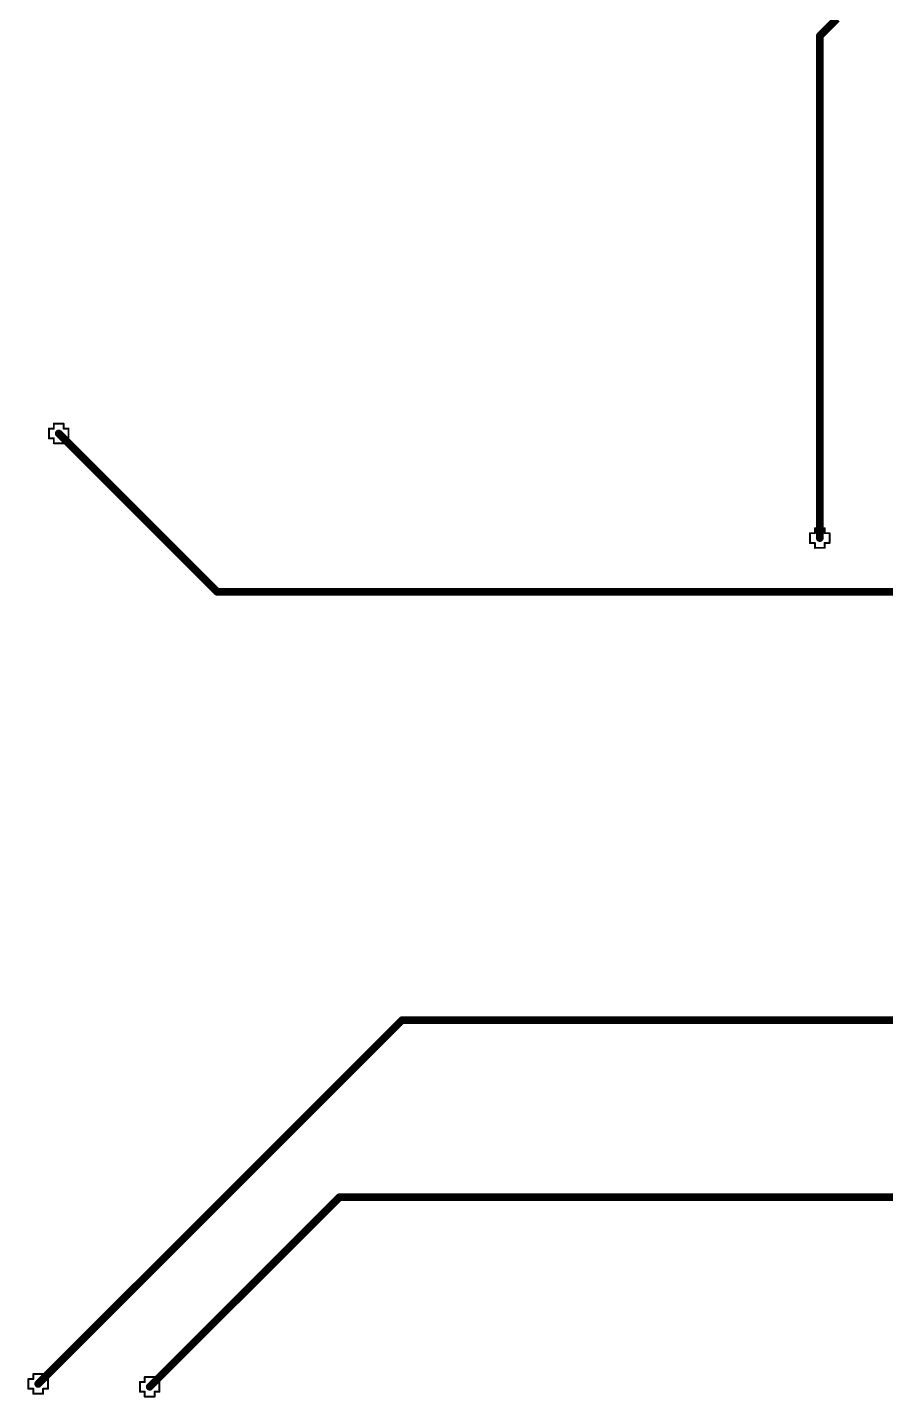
# Paper-space layout 'Лист1' of a CAD drawing. Header units: millimetres. Extents: x 20 to 579, y 6 to 381.
# Drawn here: x 400.78 to 423.07, y 256.66 to 292.25 of the extents above; entities that cross this region are included whole.
import ezdxf

# ---------------------------------------------------------------- set-up
doc = ezdxf.new("R2010")
doc.units = ezdxf.units.MM
doc.layers.add('BottomLayer', color=5, linetype='Continuous')
doc.layers.add('DrillDrawing', color=1, linetype='Continuous')

psp = doc.layouts.new('Лист1')

# ---------------------------------------------------------------- linework, layer by layer
at = {"layer": 'BottomLayer', "const_width": 0.2}
for points in [[(421.803, 292.474), (421.358, 292.03)], [(421.358, 278.987), (421.358, 292.03)], [(405.712, 277.59), (401.597, 281.705)], [(434.11, 277.59), (405.712, 277.59)], [(410.511, 266.464), (401.064, 257.016)], [(434.237, 266.464), (410.511, 266.464)], [(408.887, 261.867), (403.959, 256.94)], [(432.584, 261.867), (408.887, 261.867)]]:
    psp.add_lwpolyline(points, dxfattribs=at)
at = {"layer": 'BottomLayer', "const_width": 0.1}
for points in [[(421.408, 292.03, -1), (421.308, 292.03, -1)], [(421.408, 292.03, -1), (421.308, 292.03, -1)], [(401.647, 281.705, -1), (401.547, 281.705, -1)], [(421.408, 278.987, -1), (421.308, 278.987, -1)], [(405.762, 277.59, -1), (405.662, 277.59, -1)], [(405.762, 277.59, -1), (405.662, 277.59, -1)], [(410.561, 266.464, -1), (410.461, 266.464, -1)], [(410.561, 266.464, -1), (410.461, 266.464, -1)], [(408.937, 261.867, -1), (408.837, 261.867, -1)], [(408.937, 261.867, -1), (408.837, 261.867, -1)], [(401.114, 257.016, -1), (401.014, 257.016, -1)], [(404.009, 256.94, -1), (403.909, 256.94, -1)]]:
    psp.add_lwpolyline(points, format="xyb", close=True, dxfattribs=at)
at = {"layer": 'DrillDrawing', "const_width": 0.0508}
for points in [[(401.724, 281.959), (401.47, 281.959)], [(401.47, 281.832), (401.47, 281.959)], [(401.724, 281.832), (401.724, 281.959)], [(401.47, 281.832), (401.343, 281.832)], [(401.343, 281.578), (401.343, 281.832)], [(401.47, 281.578), (401.343, 281.578)], [(401.47, 281.451), (401.47, 281.578)], [(401.851, 281.832), (401.724, 281.832)], [(401.851, 281.578), (401.724, 281.578)], [(401.724, 281.451), (401.724, 281.578)], [(401.851, 281.578), (401.851, 281.832)], [(401.724, 281.451), (401.47, 281.451)], [(421.231, 279.114), (421.104, 279.114)], [(421.104, 278.86), (421.104, 279.114)], [(421.485, 279.241), (421.231, 279.241)], [(421.231, 279.114), (421.231, 279.241)], [(421.485, 279.114), (421.485, 279.241)], [(421.612, 279.114), (421.485, 279.114)], [(421.612, 278.86), (421.612, 279.114)], [(421.231, 278.86), (421.104, 278.86)], [(421.231, 278.733), (421.231, 278.86)], [(421.485, 278.733), (421.231, 278.733)], [(421.612, 278.86), (421.485, 278.86)], [(421.485, 278.733), (421.485, 278.86)], [(400.937, 257.143), (400.81, 257.143)], [(400.81, 256.889), (400.81, 257.143)], [(401.191, 257.27), (400.937, 257.27)], [(400.937, 257.143), (400.937, 257.27)], [(401.191, 257.143), (401.191, 257.27)], [(401.318, 257.143), (401.191, 257.143)], [(401.318, 256.889), (401.318, 257.143)], [(403.832, 257.067), (403.705, 257.067)], [(403.705, 256.813), (403.705, 257.067)], [(404.086, 257.194), (403.832, 257.194)], [(403.832, 257.067), (403.832, 257.194)], [(404.086, 257.067), (404.086, 257.194)], [(404.213, 257.067), (404.086, 257.067)], [(404.213, 256.813), (404.213, 257.067)], [(400.937, 256.889), (400.81, 256.889)], [(400.937, 256.762), (400.937, 256.889)], [(401.191, 256.762), (400.937, 256.762)], [(401.318, 256.889), (401.191, 256.889)], [(401.191, 256.762), (401.191, 256.889)], [(403.832, 256.813), (403.705, 256.813)], [(403.832, 256.686), (403.832, 256.813)], [(404.086, 256.686), (403.832, 256.686)], [(404.213, 256.813), (404.086, 256.813)], [(404.086, 256.686), (404.086, 256.813)]]:
    psp.add_lwpolyline(points, dxfattribs=at)
at = {"layer": 'DrillDrawing', "const_width": 0.0254}
for points in [[(401.483, 281.959, -1), (401.457, 281.959, -1)], [(401.483, 281.959, -1), (401.457, 281.959, -1)], [(401.737, 281.959, -1), (401.711, 281.959, -1)], [(401.737, 281.959, -1), (401.711, 281.959, -1)], [(401.356, 281.832, -1), (401.33, 281.832, -1)], [(401.356, 281.832, -1), (401.33, 281.832, -1)], [(401.356, 281.578, -1), (401.33, 281.578, -1)], [(401.356, 281.578, -1), (401.33, 281.578, -1)], [(401.483, 281.832, -1), (401.457, 281.832, -1)], [(401.483, 281.832, -1), (401.457, 281.832, -1)], [(401.483, 281.578, -1), (401.457, 281.578, -1)], [(401.483, 281.578, -1), (401.457, 281.578, -1)], [(401.737, 281.832, -1), (401.711, 281.832, -1)], [(401.737, 281.832, -1), (401.711, 281.832, -1)], [(401.737, 281.578, -1), (401.711, 281.578, -1)], [(401.737, 281.578, -1), (401.711, 281.578, -1)], [(401.864, 281.832, -1), (401.838, 281.832, -1)], [(401.864, 281.832, -1), (401.838, 281.832, -1)], [(401.864, 281.578, -1), (401.838, 281.578, -1)], [(401.864, 281.578, -1), (401.838, 281.578, -1)], [(401.483, 281.451, -1), (401.457, 281.451, -1)], [(401.483, 281.451, -1), (401.457, 281.451, -1)], [(401.737, 281.451, -1), (401.711, 281.451, -1)], [(401.737, 281.451, -1), (401.711, 281.451, -1)], [(421.117, 279.114, -1), (421.091, 279.114, -1)], [(421.117, 279.114, -1), (421.091, 279.114, -1)], [(421.244, 279.241, -1), (421.218, 279.241, -1)], [(421.244, 279.241, -1), (421.218, 279.241, -1)], [(421.244, 279.114, -1), (421.218, 279.114, -1)], [(421.244, 279.114, -1), (421.218, 279.114, -1)], [(421.498, 279.241, -1), (421.472, 279.241, -1)], [(421.498, 279.241, -1), (421.472, 279.241, -1)], [(421.498, 279.114, -1), (421.472, 279.114, -1)], [(421.498, 279.114, -1), (421.472, 279.114, -1)], [(421.625, 279.114, -1), (421.599, 279.114, -1)], [(421.625, 279.114, -1), (421.599, 279.114, -1)], [(421.117, 278.86, -1), (421.091, 278.86, -1)], [(421.117, 278.86, -1), (421.091, 278.86, -1)], [(421.244, 278.86, -1), (421.218, 278.86, -1)], [(421.244, 278.86, -1), (421.218, 278.86, -1)], [(421.244, 278.733, -1), (421.218, 278.733, -1)], [(421.244, 278.733, -1), (421.218, 278.733, -1)], [(421.498, 278.86, -1), (421.472, 278.86, -1)], [(421.498, 278.86, -1), (421.472, 278.86, -1)], [(421.498, 278.733, -1), (421.472, 278.733, -1)], [(421.498, 278.733, -1), (421.472, 278.733, -1)], [(421.625, 278.86, -1), (421.599, 278.86, -1)], [(421.625, 278.86, -1), (421.599, 278.86, -1)], [(400.823, 257.143, -1), (400.797, 257.143, -1)], [(400.823, 257.143, -1), (400.797, 257.143, -1)], [(400.95, 257.27, -1), (400.924, 257.27, -1)], [(400.95, 257.27, -1), (400.924, 257.27, -1)], [(400.95, 257.143, -1), (400.924, 257.143, -1)], [(400.95, 257.143, -1), (400.924, 257.143, -1)], [(401.204, 257.27, -1), (401.178, 257.27, -1)], [(401.204, 257.27, -1), (401.178, 257.27, -1)], [(401.204, 257.143, -1), (401.178, 257.143, -1)], [(401.204, 257.143, -1), (401.178, 257.143, -1)], [(401.331, 257.143, -1), (401.305, 257.143, -1)], [(401.331, 257.143, -1), (401.305, 257.143, -1)], [(403.718, 257.067, -1), (403.692, 257.067, -1)], [(403.718, 257.067, -1), (403.692, 257.067, -1)], [(403.845, 257.194, -1), (403.819, 257.194, -1)], [(403.845, 257.194, -1), (403.819, 257.194, -1)], [(403.845, 257.067, -1), (403.819, 257.067, -1)], [(403.845, 257.067, -1), (403.819, 257.067, -1)], [(404.099, 257.194, -1), (404.073, 257.194, -1)], [(404.099, 257.194, -1), (404.073, 257.194, -1)], [(404.099, 257.067, -1), (404.073, 257.067, -1)], [(404.099, 257.067, -1), (404.073, 257.067, -1)], [(404.226, 257.067, -1), (404.2, 257.067, -1)], [(404.226, 257.067, -1), (404.2, 257.067, -1)], [(400.823, 256.889, -1), (400.797, 256.889, -1)], [(400.823, 256.889, -1), (400.797, 256.889, -1)], [(400.95, 256.889, -1), (400.924, 256.889, -1)], [(400.95, 256.889, -1), (400.924, 256.889, -1)], [(400.95, 256.762, -1), (400.924, 256.762, -1)], [(400.95, 256.762, -1), (400.924, 256.762, -1)], [(401.204, 256.889, -1), (401.178, 256.889, -1)], [(401.204, 256.889, -1), (401.178, 256.889, -1)], [(401.204, 256.762, -1), (401.178, 256.762, -1)], [(401.204, 256.762, -1), (401.178, 256.762, -1)], [(401.331, 256.889, -1), (401.305, 256.889, -1)], [(401.331, 256.889, -1), (401.305, 256.889, -1)], [(403.718, 256.813, -1), (403.692, 256.813, -1)], [(403.718, 256.813, -1), (403.692, 256.813, -1)], [(403.845, 256.813, -1), (403.819, 256.813, -1)], [(403.845, 256.813, -1), (403.819, 256.813, -1)], [(403.845, 256.686, -1), (403.819, 256.686, -1)], [(403.845, 256.686, -1), (403.819, 256.686, -1)], [(404.099, 256.813, -1), (404.073, 256.813, -1)], [(404.099, 256.813, -1), (404.073, 256.813, -1)], [(404.099, 256.686, -1), (404.073, 256.686, -1)], [(404.099, 256.686, -1), (404.073, 256.686, -1)], [(404.226, 256.813, -1), (404.2, 256.813, -1)], [(404.226, 256.813, -1), (404.2, 256.813, -1)]]:
    psp.add_lwpolyline(points, format="xyb", close=True, dxfattribs=at)

doc.saveas('drawing.dxf')
